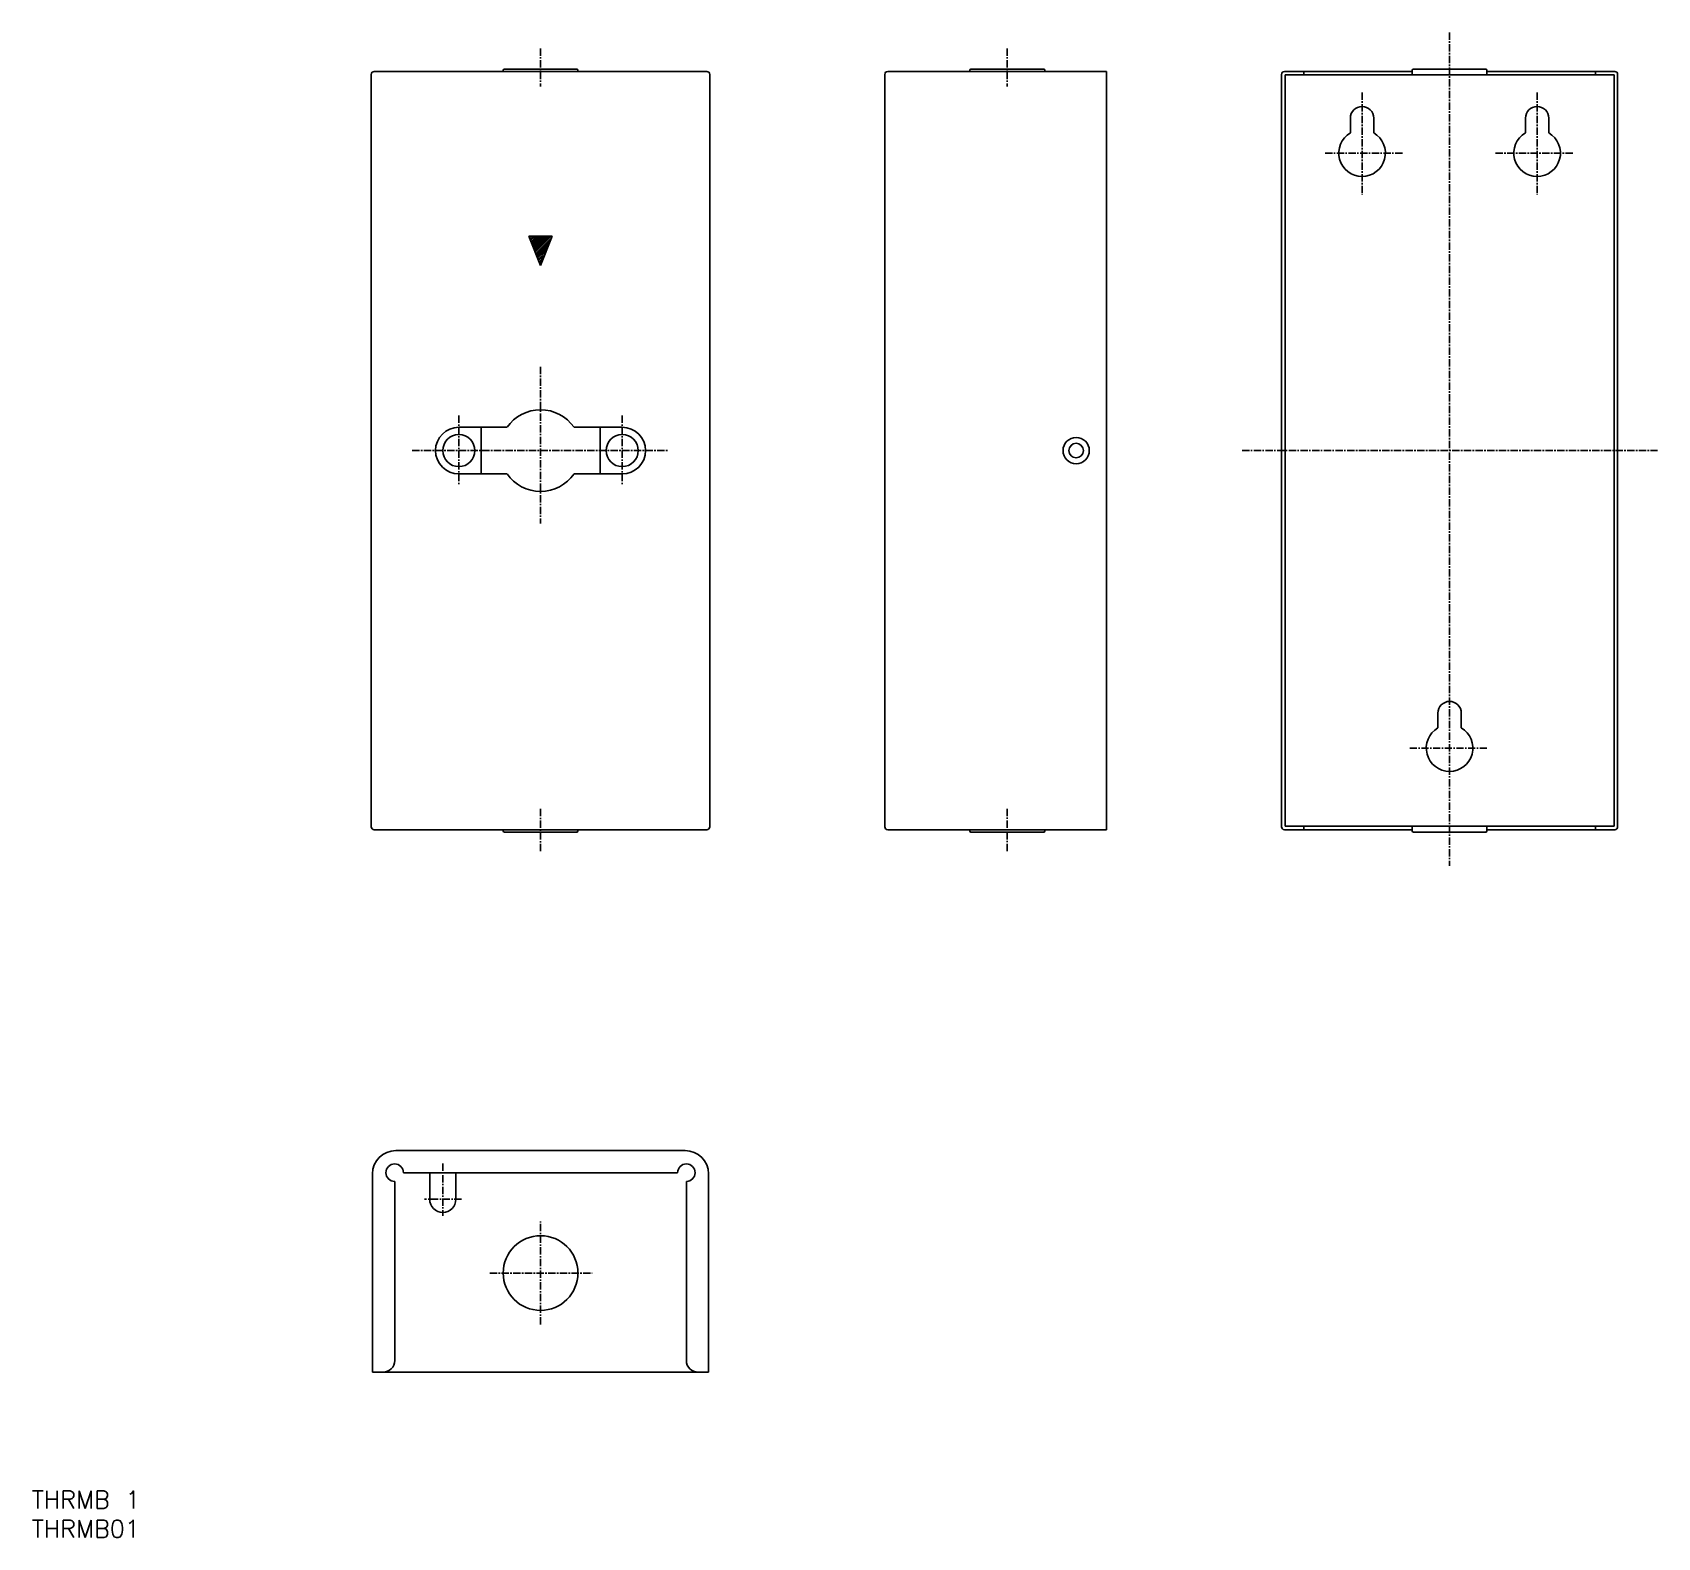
# Model space of a CAD drawing. Extents: x 0 to 279, y 0 to 258.
import ezdxf

# ---------------------------------------------------------------- set-up
doc = ezdxf.new("R2010")
doc.units = 0
doc.linetypes.add('CENTER', pattern=[2, 1.25, -0.25, 0.25, -0.25])
doc.layers.get('0').update_dxf_attribs({"linetype": 'CONTINUOUS'})
doc.layers.add('CENTER', color=1, linetype='CENTER')
doc.styles.get("Standard").update_dxf_attribs({"font": 'txt.shx'})

# ---------------------------------------------------------------- blocks, each defined once
blk = doc.blocks.new('*U14')
at = {"color": 7, "linetype": 'CONTINUOUS'}
blk.add_text('THRMB01', height=3, dxfattribs=at).set_placement((0, 0))
blk = doc.blocks.new('*U15')
at = {"color": 7, "linetype": 'CONTINUOUS'}
blk.add_text('THRMB 1', height=3, dxfattribs=at).set_placement((0, 5))

msp = doc.modelspace()

# ---------------------------------------------------------------- linework, layer by layer
at = {"color": 7, "linetype": 'CONTINUOUS'}
for p, q in [((58.2, 121.84), (58.2, 250.84)), ((115.7, 251.34), (58.7, 251.34)), ((80.8, 251.54), (80.8, 251.34)), ((81, 251.74), (93.4, 251.74)), ((93.6, 251.54), (93.6, 251.34)), ((116.2, 121.84), (116.2, 250.84)), ((146.2, 121.84), (146.2, 250.84)), ((146.7, 251.34), (184.2, 251.34)), ((160.75, 251.54), (160.75, 251.34)), ((173.45, 251.74), (160.95, 251.74)), ((173.65, 251.54), (173.65, 251.34)), ((184.2, 251.34), (184.2, 121.34)), ((214.2, 121.84), (214.2, 250.84)), ((236.6, 251.34), (214.7, 251.34)), ((271.2, 250.74), (214.8, 250.74)), ((214.8, 250.74), (214.8, 121.94)), ((218, 250.74), (218, 251.34)), ((236.6, 251.54), (236.6, 250.74)), ((249.2, 251.74), (236.8, 251.74)), ((249.4, 251.54), (249.4, 250.74)), ((271.3, 251.34), (249.4, 251.34)), ((268, 250.74), (268, 251.34)), ((271.2, 121.94), (271.2, 250.74)), ((271.8, 121.84), (271.8, 250.84)), ((226, 243.34), (226, 240.8)), ((230, 243.34), (230, 240.8)), ((256, 243.34), (256, 240.8)), ((260, 243.34), (260, 240.8)), ((73.2, 190.34), (81.45, 190.34)), ((77, 190.34), (77, 182.34)), ((92.94, 190.34), (101.2, 190.34)), ((97.4, 182.34), (97.4, 190.34)), ((73.2, 182.34), (81.45, 182.34)), ((92.94, 182.34), (101.2, 182.34)), ((241, 141.34), (241, 138.8)), ((245, 141.34), (245, 138.8)), ((115.7, 121.34), (58.7, 121.34)), ((80.8, 121.14), (80.8, 121.34)), ((93.4, 120.94), (81, 120.94)), ((93.6, 121.14), (93.6, 121.34)), ((146.7, 121.34), (184.2, 121.34)), ((160.75, 121.14), (160.75, 121.34)), ((173.45, 120.94), (160.95, 120.94)), ((173.65, 121.14), (173.65, 121.34)), ((214.7, 121.34), (236.6, 121.34)), ((214.8, 121.94), (271.2, 121.94)), ((218, 121.34), (218, 121.94)), ((236.6, 121.14), (236.6, 121.94)), ((249.2, 120.94), (236.8, 120.94)), ((249.4, 121.14), (249.4, 121.94)), ((249.4, 121.34), (271.3, 121.34)), ((268, 121.34), (268, 121.94)), ((112, 66.34), (62.4, 66.34)), ((58.4, 62.34), (58.4, 28.34)), ((63.7, 62.54), (110.7, 62.54)), ((68.2, 62.54), (68.2, 57.99)), ((72.7, 62.54), (72.7, 57.99)), ((116, 62.34), (116, 28.34)), ((62.2, 30.34), (62.2, 61.04)), ((112.2, 30.34), (112.2, 61.04)), ((58.4, 28.34), (116, 28.34))]:
    msp.add_line(p, q, dxfattribs=at)
at = {"color": 3, "linetype": 'CONTINUOUS'}
for p, q in [((85.2, 223.09), (89.2, 223.09)), ((87.2, 218.09), (85.2, 223.09)), ((85.25, 222.96), (85.37, 223.09)), ((85.33, 222.76), (85.65, 223.09)), ((85.41, 222.56), (85.94, 223.09)), ((85.49, 222.36), (86.22, 223.09)), ((85.57, 222.16), (86.5, 223.09)), ((85.65, 221.95), (86.79, 223.09)), ((85.73, 221.75), (87.07, 223.09)), ((85.81, 221.55), (87.35, 223.09)), ((85.89, 221.35), (87.63, 223.09)), ((85.97, 221.15), (87.92, 223.09)), ((86.06, 220.94), (88.2, 223.09)), ((86.14, 220.74), (88.48, 223.09)), ((86.22, 220.54), (88.77, 223.09)), ((86.3, 220.34), (89.05, 223.09)), ((86.38, 220.14), (89.11, 222.87)), ((89.2, 223.09), (87.2, 218.09)), ((86.46, 219.93), (88.92, 222.39)), ((86.54, 219.73), (88.73, 221.92)), ((86.62, 219.53), (88.54, 221.45)), ((86.7, 219.33), (88.35, 220.98)), ((86.78, 219.13), (88.17, 220.51)), ((86.86, 218.92), (87.98, 220.04)), ((86.94, 218.72), (87.79, 219.57)), ((87.03, 218.52), (87.6, 219.09)), ((87.11, 218.32), (87.41, 218.62)), ((87.19, 218.12), (87.22, 218.15))]:
    msp.add_line(p, q, dxfattribs=at)
at = {"color": 7, "linetype": 'CONTINUOUS'}
for centre, radius in [((73.2, 186.34), 2.75), ((101.2, 186.34), 2.75), ((179, 186.34), 2.25), ((179, 186.34), 1.25), ((87.2, 45.34), 6.4)]:
    msp.add_circle(centre, radius, dxfattribs=at)
for centre, radius, start, end in [((58.7, 250.84), 0.5, 90, 180), ((81, 251.54), 0.2, 90, 180), ((93.4, 251.54), 0.2, 0, 90), ((115.7, 250.84), 0.5, 0, 90), ((146.7, 250.84), 0.5, 90, 180), ((160.95, 251.54), 0.2, 90, 180), ((173.45, 251.54), 0.2, 0, 90), ((214.7, 250.84), 0.5, 90, 180), ((236.8, 251.54), 0.2, 90, 180), ((249.2, 251.54), 0.2, 0, 90), ((271.3, 250.84), 0.5, 0, 90), ((228, 243.34), 2, 0, 180), ((258, 243.34), 2, 0, 180), ((228, 237.34), 4, 120, 60), ((258, 237.34), 4, 120, 60), ((87.2, 186.34), 7, 34.8499, 145.15), ((73.2, 186.34), 4, 90, 270), ((101.2, 186.34), 4, 270, 90), ((87.2, 186.34), 7, 214.85, 325.15), ((243, 141.34), 2, 0, 180), ((243, 135.34), 4, 120, 60), ((58.7, 121.84), 0.5, 180, 270), ((81, 121.14), 0.2, 180, 270), ((93.4, 121.14), 0.2, 270, 0), ((115.7, 121.84), 0.5, 270, 0), ((146.7, 121.84), 0.5, 180, 270), ((160.95, 121.14), 0.2, 180, 270), ((173.45, 121.14), 0.2, 270, 0), ((214.7, 121.84), 0.5, 180, 270), ((236.8, 121.14), 0.2, 180, 270), ((249.2, 121.14), 0.2, 270, 0), ((271.3, 121.84), 0.5, 270, 0), ((62.4, 62.34), 4, 90, 180), ((112, 62.34), 4, 0, 90), ((62.2, 62.54), 1.5, 0, 270), ((112.2, 62.54), 1.5, 270, 180), ((70.45, 57.99), 2.25, 180, 0), ((60.2, 30.34), 2, 270, 0), ((114.2, 30.34), 2, 180, 270)]:
    msp.add_arc(centre, radius, start, end, dxfattribs=at)
at = {"layer": 'CENTER', "color": 1, "linetype": 'CENTER'}
for p, q in [((243, 258.02), (243, 115.13)), ((87.2, 255.29), (87.2, 248.77)), ((167.2, 255.29), (167.2, 248.77)), ((228, 247.74), (228, 230.21)), ((258, 247.74), (258, 230.21)), ((234.91, 237.34), (221.56, 237.34)), ((264.13, 237.34), (250.77, 237.34)), ((87.2, 200.71), (87.2, 173.87)), ((73.2, 192.34), (73.2, 180.34)), ((101.2, 192.34), (101.2, 180.34)), ((65.2, 186.34), (109.19, 186.34)), ((207.44, 186.34), (278.63, 186.34)), ((236.16, 135.34), (249.52, 135.34)), ((87.2, 124.91), (87.2, 117.69)), ((167.2, 117.69), (167.2, 124.91)), ((70.45, 64.14), (70.45, 55.13)), ((73.67, 57.99), (67.29, 57.99)), ((87.2, 36.5), (87.2, 54.18)), ((78.52, 45.34), (96.04, 45.34))]:
    msp.add_line(p, q, dxfattribs=at)

# ---------------------------------------------------------------- block references
at = {"color": 7, "linetype": 'CONTINUOUS'}
for name in ['*U15', '*U14']:
    msp.add_blockref(name, (0, 0), dxfattribs=at)

doc.saveas('drawing.dxf')
